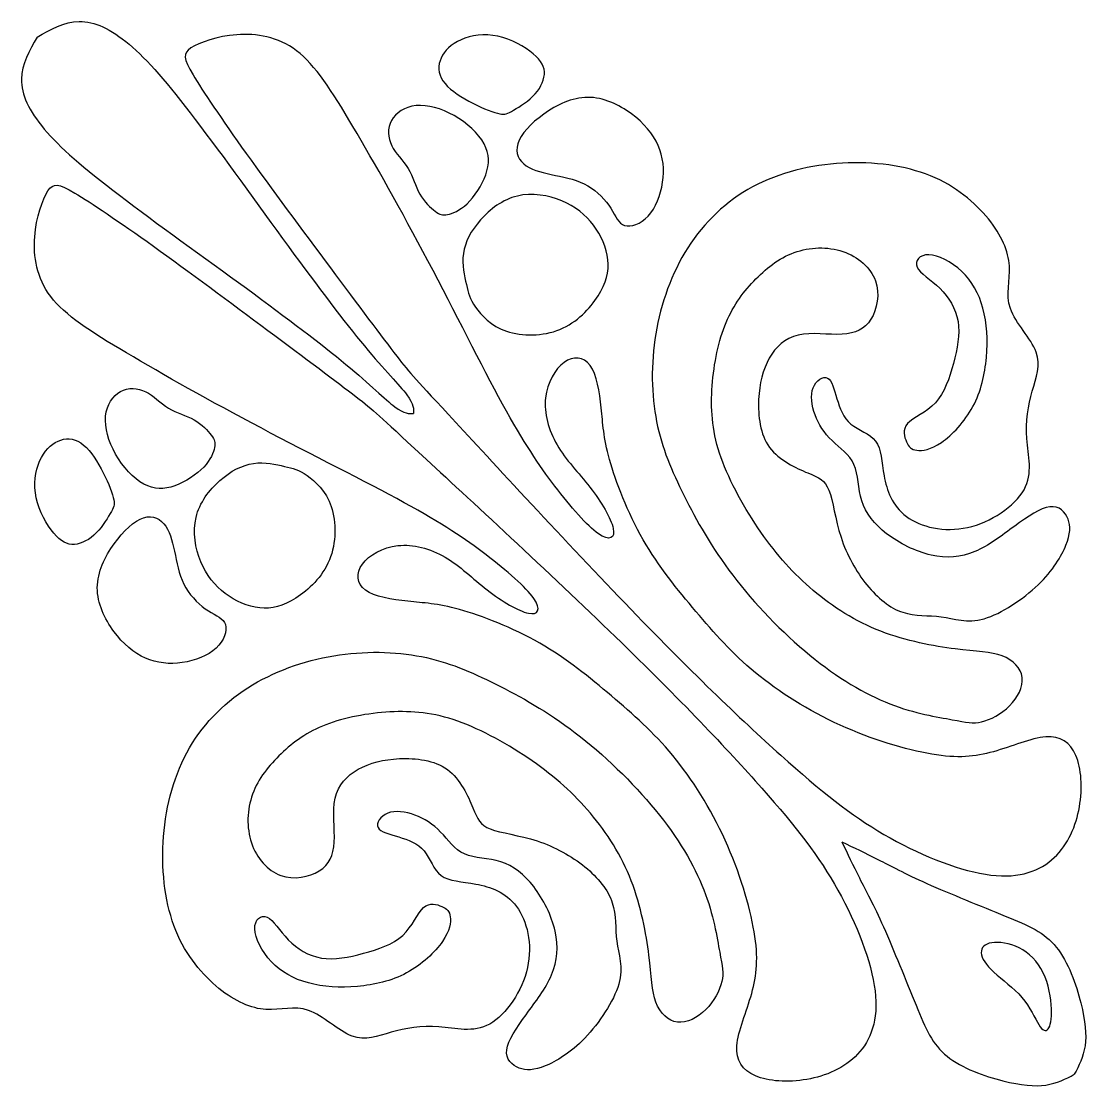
# Model space of a CAD drawing. Header units: millimetres. Extents: x 183 to 445, y 12 to 405.
# Drawn here: x 183.49 to 214.53, y 110.44 to 141.48 of the extents above; entities that cross this region are included whole.
import ezdxf

# ---------------------------------------------------------------- set-up
doc = ezdxf.new("R2010")
doc.units = ezdxf.units.MM
doc.layers.add('Default', color=7, linetype='Continuous')
doc.layers.add('DV1_Layer_1', color=7, linetype='Continuous')

# ---------------------------------------------------------------- blocks, each defined once
blk = doc.blocks.new('SE')
at = {"layer": 'DV1_Layer_1', "color": 7, "linetype": 'Continuous'}
for points, knots in [([(183.951, 141.022), (184.345, 141.248), (184.739, 141.474), (185.176, 141.478), (185.614, 141.483), (186.095, 141.267), (186.63, 140.816), (187.165, 140.365), (187.754, 139.68), (188.559, 138.622), (189.364, 137.565), (190.386, 136.134), (191.27, 134.926), (192.153, 133.718), (192.898, 132.732), (193.487, 132.023), (194.076, 131.314), (194.509, 130.881), (194.721, 130.6), (194.932, 130.319), (194.922, 130.189), (194.913, 130.059)], [0, 0, 0, 0, 0.125, 0.125, 0.125, 0.25, 0.25, 0.25, 0.375, 0.375, 0.375, 0.5, 0.5, 0.5, 0.625, 0.625, 0.625, 0.75, 0.75, 0.75, 1, 1, 1, 1]), ([(183.951, 141.022), (183.725, 140.628), (183.499, 140.233), (183.494, 139.796), (183.489, 139.358), (183.706, 138.877), (184.156, 138.343), (184.607, 137.808), (185.292, 137.219), (186.35, 136.413), (187.408, 135.608), (188.838, 134.586), (190.046, 133.703), (191.254, 132.819), (192.24, 132.074), (192.949, 131.485), (193.658, 130.896), (194.091, 130.463), (194.372, 130.252), (194.653, 130.04), (194.783, 130.05), (194.913, 130.059)], [0, 0, 0, 0, 0.125, 0.125, 0.125, 0.25, 0.25, 0.25, 0.375, 0.375, 0.375, 0.5, 0.5, 0.5, 0.625, 0.625, 0.625, 0.75, 0.75, 0.75, 1, 1, 1, 1]), ([(194.427, 131.73), (194.013, 132.264), (193.305, 133.213), (192.495, 134.301), (191.684, 135.389), (190.771, 136.615), (190.043, 137.631), (189.316, 138.646), (188.775, 139.452), (188.493, 139.926), (188.21, 140.401), (188.186, 140.545), (188.433, 140.708), (188.679, 140.87), (189.196, 141.05), (189.767, 141.093), (190.338, 141.135), (190.963, 141.039), (191.51, 140.624), (192.057, 140.209), (192.526, 139.476), (193.151, 138.418), (193.776, 137.36), (194.557, 135.978), (195.338, 134.5), (196.12, 133.021), (196.901, 131.446), (197.514, 130.329), (198.127, 129.211), (198.572, 128.55), (199.034, 127.942), (199.497, 127.335), (199.978, 126.782), (200.303, 126.554), (200.627, 126.326), (200.796, 126.422), (200.735, 126.71), (200.675, 126.999), (200.387, 127.48), (200.056, 127.906), (199.726, 128.333), (199.353, 128.706), (199.101, 129.139), (198.848, 129.571), (198.716, 130.064), (198.764, 130.509), (198.812, 130.953), (199.041, 131.35), (199.305, 131.543), (199.569, 131.735), (199.87, 131.723), (200.062, 131.458), (200.254, 131.194), (200.339, 130.677), (200.387, 130.22), (200.435, 129.764), (200.447, 129.367), (200.808, 128.069), (201.156, 127.167), (201.607, 126.38), (202.058, 125.593), (202.61, 124.919), (203.145, 124.288), (203.68, 123.657), (204.197, 123.068), (205.567, 121.938), (206.421, 121.398), (207.346, 120.977), (208.272, 120.556), (209.27, 120.256), (210.021, 120.129), (210.772, 120.003), (211.277, 120.051), (211.812, 120.201), (212.347, 120.352), (212.912, 120.604), (213.338, 120.634), (213.765, 120.664), (214.054, 120.472), (214.216, 120.093), (214.378, 119.715), (214.414, 119.15), (214.318, 118.597), (214.222, 118.044), (213.994, 117.503), (213.585, 117.118), (213.176, 116.734), (212.587, 116.505), (210.892, 116.71), (209.786, 117.142), (208.807, 117.689), (207.827, 118.236), (206.974, 118.897), (205.832, 119.907), (204.69, 120.917), (203.26, 122.275), (201.42, 124.175), (199.579, 126.075), (197.33, 128.517), (196.145, 129.798), (194.96, 131.078), (194.84, 131.196), (194.427, 131.73)], [0, 0, 0, 0, 0.027778, 0.027778, 0.027778, 0.055556, 0.055556, 0.055556, 0.083333, 0.083333, 0.083333, 0.111111, 0.111111, 0.111111, 0.138889, 0.138889, 0.138889, 0.166667, 0.166667, 0.166667, 0.194444, 0.194444, 0.194444, 0.222222, 0.222222, 0.222222, 0.25, 0.25, 0.25, 0.277778, 0.277778, 0.277778, 0.305556, 0.305556, 0.305556, 0.333333, 0.333333, 0.333333, 0.361111, 0.361111, 0.361111, 0.388889, 0.388889, 0.388889, 0.416667, 0.416667, 0.416667, 0.444444, 0.444444, 0.444444, 0.472222, 0.472222, 0.472222, 0.5, 0.5, 0.5, 0.527778, 0.527778, 0.555556, 0.555556, 0.555556, 0.583333, 0.583333, 0.583333, 0.611111, 0.611111, 0.638889, 0.638889, 0.638889, 0.666667, 0.666667, 0.666667, 0.694444, 0.694444, 0.694444, 0.722222, 0.722222, 0.722222, 0.75, 0.75, 0.75, 0.777778, 0.777778, 0.777778, 0.805556, 0.805556, 0.805556, 0.833333, 0.833333, 0.861111, 0.861111, 0.861111, 0.888889, 0.888889, 0.888889, 0.916667, 0.916667, 0.916667, 0.944444, 0.944444, 0.944444, 1, 1, 1, 1]), ([(197.363, 138.804), (197.171, 138.858), (196.838, 138.987), (196.525, 139.155), (196.213, 139.323), (195.922, 139.531), (195.775, 139.75), (195.628, 139.969), (195.624, 140.2), (195.721, 140.413), (195.817, 140.626), (196.012, 140.822), (196.303, 140.948), (196.594, 141.074), (196.982, 141.131), (197.374, 141.048), (197.766, 140.966), (198.162, 140.744), (198.407, 140.538), (198.651, 140.332), (198.744, 140.143), (198.714, 139.723), (198.591, 139.491), (198.198, 139.104), (197.928, 138.948), (197.767, 138.859), (197.606, 138.771), (197.555, 138.75), (197.363, 138.804)], [0, 0, 0, 0, 0.090909, 0.090909, 0.090909, 0.181818, 0.181818, 0.181818, 0.272727, 0.272727, 0.272727, 0.363636, 0.363636, 0.363636, 0.454545, 0.454545, 0.454545, 0.545455, 0.545455, 0.545455, 0.636364, 0.636364, 0.727273, 0.727273, 0.818182, 0.818182, 0.818182, 1, 1, 1, 1]), ([(200.665, 136.034), (200.513, 136.266), (200.279, 136.525), (199.994, 136.69), (199.708, 136.855), (199.372, 136.927), (199.049, 136.995), (198.726, 137.062), (198.417, 137.125), (198.202, 137.271), (197.988, 137.416), (197.868, 137.645), (197.955, 137.918), (198.042, 138.191), (198.336, 138.51), (198.71, 138.778), (199.084, 139.047), (199.537, 139.266), (199.992, 139.268), (200.447, 139.269), (200.904, 139.053), (201.627, 138.522), (201.895, 138.206), (202.045, 137.867), (202.195, 137.528), (202.228, 137.164), (202.172, 136.793), (202.117, 136.422), (201.973, 136.044), (201.755, 135.808), (201.537, 135.573), (201.246, 135.48), (201.066, 135.537), (200.886, 135.594), (200.816, 135.801), (200.665, 136.034)], [0, 0, 0, 0, 0.076923, 0.076923, 0.076923, 0.153846, 0.153846, 0.153846, 0.230769, 0.230769, 0.230769, 0.307692, 0.307692, 0.307692, 0.384615, 0.384615, 0.384615, 0.461538, 0.461538, 0.461538, 0.538462, 0.538462, 0.615385, 0.615385, 0.615385, 0.692308, 0.692308, 0.692308, 0.769231, 0.769231, 0.769231, 0.846154, 0.846154, 0.846154, 1, 1, 1, 1]), ([(195.55, 135.948), (195.417, 136.047), (195.231, 136.221), (194.973, 136.678), (194.901, 136.96), (194.757, 137.197), (194.613, 137.434), (194.396, 137.627), (194.281, 137.859), (194.165, 138.092), (194.15, 138.365), (194.273, 138.591), (194.396, 138.816), (194.658, 138.993), (194.991, 139.026), (195.324, 139.059), (195.73, 138.948), (196.1, 138.736), (196.471, 138.525), (196.808, 138.212), (196.973, 137.912), (197.138, 137.612), (197.132, 137.323), (197.021, 137.014), (196.91, 136.705), (196.693, 136.375), (196.264, 135.963), (196.051, 135.882), (195.905, 135.853), (195.76, 135.825), (195.682, 135.849), (195.55, 135.948)], [0, 0, 0, 0, 0.083333, 0.083333, 0.166667, 0.166667, 0.166667, 0.25, 0.25, 0.25, 0.333333, 0.333333, 0.333333, 0.416667, 0.416667, 0.416667, 0.5, 0.5, 0.5, 0.583333, 0.583333, 0.583333, 0.666667, 0.666667, 0.666667, 0.75, 0.75, 0.833333, 0.833333, 0.833333, 1, 1, 1, 1]), ([(210.612, 121.135), (210.188, 121.21), (209.522, 121.312), (208.792, 121.597), (208.062, 121.883), (207.27, 122.351), (206.465, 123.012), (205.66, 123.672), (204.843, 124.525), (203.594, 126.159), (203.162, 126.94), (202.801, 127.66), (202.441, 128.381), (202.153, 129.042), (202, 129.819), (201.846, 130.597), (201.828, 131.492), (201.976, 132.378), (202.123, 133.263), (202.435, 134.14), (202.909, 134.885), (203.384, 135.63), (204.021, 136.242), (204.798, 136.66), (205.576, 137.077), (206.495, 137.299), (207.411, 137.35), (208.327, 137.401), (209.239, 137.281), (209.978, 136.981), (210.717, 136.681), (211.281, 136.2), (211.666, 135.726), (212.05, 135.251), (212.254, 134.783), (212.281, 134.354), (212.308, 133.924), (212.158, 133.534), (212.308, 133.113), (212.458, 132.692), (212.908, 132.241), (213.058, 131.847), (213.208, 131.453), (213.058, 131.115), (212.944, 130.706), (212.83, 130.297), (212.751, 129.816), (212.787, 129.323), (212.823, 128.829), (212.974, 128.321), (212.705, 127.836), (212.435, 127.35), (211.744, 126.886), (211.059, 126.736), (210.375, 126.585), (209.696, 126.747), (209.279, 127.057), (208.861, 127.366), (208.705, 127.822), (208.627, 128.237), (208.549, 128.651), (208.549, 129.024), (208.213, 129.48), (207.876, 129.564), (207.657, 129.747), (207.438, 129.93), (207.336, 130.212), (207.255, 130.486), (207.173, 130.759), (207.114, 131.023), (206.981, 131.089), (206.849, 131.155), (206.645, 131.023), (206.561, 130.807), (206.477, 130.591), (206.513, 130.291), (206.717, 129.738), (206.885, 129.486), (207.111, 129.267), (207.336, 129.047), (207.618, 128.861), (207.75, 128.567), (207.882, 128.273), (207.864, 127.87), (207.978, 127.51), (208.092, 127.15), (208.339, 126.831), (209.065, 126.273), (209.546, 126.033), (209.996, 125.931), (210.447, 125.829), (210.867, 125.865), (211.269, 126.033), (211.672, 126.201), (212.056, 126.501), (212.434, 126.777), (212.813, 127.054), (213.185, 127.306), (213.459, 127.339), (213.732, 127.372), (213.906, 127.186), (213.987, 126.979), (214.068, 126.771), (214.056, 126.543), (213.927, 126.222), (213.798, 125.9), (213.552, 125.486), (213.113, 125.066), (212.675, 124.645), (212.044, 124.219), (211.543, 124.078), (211.041, 123.937), (210.669, 124.081), (210.294, 124.132), (209.918, 124.183), (209.54, 124.141), (209.17, 124.264), (208.801, 124.387), (208.441, 124.675), (208.126, 125.063), (207.81, 125.45), (207.54, 125.937), (207.372, 126.453), (207.204, 126.97), (207.138, 127.516), (207.02, 127.819), (206.903, 128.123), (206.735, 128.183), (206.068, 128.465), (205.57, 128.687), (205.291, 129.069), (205.011, 129.45), (204.951, 129.99), (204.972, 130.462), (204.993, 130.933), (205.096, 131.336), (205.282, 131.666), (205.468, 131.996), (205.738, 132.255), (206.125, 132.342), (206.513, 132.429), (207.017, 132.345), (207.792, 132.387), (208.062, 132.513), (208.243, 132.801), (208.423, 133.089), (208.513, 133.54), (208.375, 133.924), (208.237, 134.308), (207.87, 134.627), (207.426, 134.777), (206.981, 134.927), (206.459, 134.909), (206.005, 134.744), (205.552, 134.579), (205.168, 134.266), (204.828, 133.909), (204.489, 133.552), (204.195, 133.149), (203.985, 132.609), (203.774, 132.068), (203.648, 131.39), (203.612, 130.741), (203.576, 130.092), (203.63, 129.474), (203.879, 128.768), (204.129, 128.062), (204.573, 127.27), (205.038, 126.6), (205.504, 125.931), (205.99, 125.384), (206.564, 124.901), (207.138, 124.417), (207.798, 123.997), (208.534, 123.711), (209.269, 123.426), (210.08, 123.276), (210.699, 123.198), (211.317, 123.12), (211.744, 123.114), (212.068, 122.994), (212.392, 122.874), (212.615, 122.639), (212.648, 122.366), (212.681, 122.093), (212.525, 121.781), (212.284, 121.54), (212.044, 121.3), (211.72, 121.132), (211.468, 121.072), (211.215, 121.012), (211.035, 121.06), (210.612, 121.135)], [0, 0, 0, 0, 0.014925, 0.014925, 0.014925, 0.029851, 0.029851, 0.029851, 0.044776, 0.044776, 0.059701, 0.059701, 0.059701, 0.074627, 0.074627, 0.074627, 0.089552, 0.089552, 0.089552, 0.104478, 0.104478, 0.104478, 0.119403, 0.119403, 0.119403, 0.134328, 0.134328, 0.134328, 0.149254, 0.149254, 0.149254, 0.164179, 0.164179, 0.164179, 0.179104, 0.179104, 0.179104, 0.19403, 0.19403, 0.19403, 0.208955, 0.208955, 0.208955, 0.223881, 0.223881, 0.223881, 0.238806, 0.238806, 0.238806, 0.253731, 0.253731, 0.253731, 0.268657, 0.268657, 0.268657, 0.283582, 0.283582, 0.283582, 0.298507, 0.298507, 0.298507, 0.313433, 0.313433, 0.328358, 0.328358, 0.328358, 0.343284, 0.343284, 0.343284, 0.358209, 0.358209, 0.358209, 0.373134, 0.373134, 0.373134, 0.38806, 0.38806, 0.402985, 0.402985, 0.402985, 0.41791, 0.41791, 0.41791, 0.432836, 0.432836, 0.432836, 0.447761, 0.447761, 0.462687, 0.462687, 0.462687, 0.477612, 0.477612, 0.477612, 0.492537, 0.492537, 0.492537, 0.507463, 0.507463, 0.507463, 0.522388, 0.522388, 0.522388, 0.537313, 0.537313, 0.537313, 0.552239, 0.552239, 0.552239, 0.567164, 0.567164, 0.567164, 0.58209, 0.58209, 0.58209, 0.597015, 0.597015, 0.597015, 0.61194, 0.61194, 0.61194, 0.626866, 0.626866, 0.626866, 0.641791, 0.641791, 0.641791, 0.656716, 0.656716, 0.671642, 0.671642, 0.671642, 0.686567, 0.686567, 0.686567, 0.701493, 0.701493, 0.701493, 0.716418, 0.716418, 0.716418, 0.731343, 0.731343, 0.746269, 0.746269, 0.746269, 0.761194, 0.761194, 0.761194, 0.776119, 0.776119, 0.776119, 0.791045, 0.791045, 0.791045, 0.80597, 0.80597, 0.80597, 0.820896, 0.820896, 0.820896, 0.835821, 0.835821, 0.835821, 0.850746, 0.850746, 0.850746, 0.865672, 0.865672, 0.865672, 0.880597, 0.880597, 0.880597, 0.895522, 0.895522, 0.895522, 0.910448, 0.910448, 0.910448, 0.925373, 0.925373, 0.925373, 0.940299, 0.940299, 0.940299, 0.955224, 0.955224, 0.955224, 0.970149, 0.970149, 0.970149, 1, 1, 1, 1]), ([(193.242, 130.546), (192.709, 130.959), (191.759, 131.667), (190.671, 132.478), (189.583, 133.288), (188.357, 134.202), (187.342, 134.929), (186.326, 135.656), (185.52, 136.197), (185.046, 136.479), (184.571, 136.762), (184.427, 136.786), (184.264, 136.54), (184.102, 136.293), (183.922, 135.776), (183.88, 135.205), (183.838, 134.634), (183.934, 134.009), (184.348, 133.462), (184.763, 132.915), (185.496, 132.447), (187.612, 131.197), (188.994, 130.415), (190.473, 129.634), (191.951, 128.853), (193.526, 128.071), (194.644, 127.458), (195.762, 126.845), (196.423, 126.4), (197.03, 125.938), (197.637, 125.475), (198.19, 124.994), (198.418, 124.67), (198.647, 124.345), (198.55, 124.177), (198.262, 124.237), (197.973, 124.297), (197.492, 124.585), (197.066, 124.916), (196.639, 125.247), (196.267, 125.619), (195.834, 125.872), (195.401, 126.124), (194.908, 126.256), (194.463, 126.208), (194.019, 126.16), (193.622, 125.932), (193.237, 125.403), (193.249, 125.102), (193.778, 124.718), (194.295, 124.634), (194.752, 124.585), (195.209, 124.537), (195.605, 124.525), (196.255, 124.345), (196.904, 124.165), (197.805, 123.816), (199.38, 122.915), (200.053, 122.362), (200.684, 121.827), (201.315, 121.292), (201.904, 120.775), (202.469, 120.09), (203.034, 119.405), (203.575, 118.551), (203.995, 117.626), (204.416, 116.7), (204.717, 115.702), (204.843, 114.951), (204.969, 114.2), (204.921, 113.695), (204.771, 113.16), (204.621, 112.626), (204.368, 112.061), (204.338, 111.634), (204.308, 111.207), (204.5, 110.919), (204.879, 110.756), (205.258, 110.594), (205.822, 110.558), (206.376, 110.654), (206.928, 110.75), (207.469, 110.979), (207.854, 111.387), (208.239, 111.796), (208.467, 112.385), (208.365, 113.232), (208.263, 114.08), (207.83, 115.186), (207.283, 116.165), (206.736, 117.145), (206.075, 117.999), (205.065, 119.14), (204.056, 120.282), (202.697, 121.713), (200.797, 123.553), (198.897, 125.393), (196.455, 127.643), (195.175, 128.827), (193.894, 130.012), (193.776, 130.132), (193.242, 130.546)], [0, 0, 0, 0, 0.027778, 0.027778, 0.027778, 0.055556, 0.055556, 0.055556, 0.083333, 0.083333, 0.083333, 0.111111, 0.111111, 0.111111, 0.138889, 0.138889, 0.138889, 0.166667, 0.166667, 0.166667, 0.194444, 0.194444, 0.222222, 0.222222, 0.222222, 0.25, 0.25, 0.25, 0.277778, 0.277778, 0.277778, 0.305556, 0.305556, 0.305556, 0.333333, 0.333333, 0.333333, 0.361111, 0.361111, 0.361111, 0.388889, 0.388889, 0.388889, 0.416667, 0.416667, 0.416667, 0.444444, 0.444444, 0.472222, 0.472222, 0.5, 0.5, 0.5, 0.527778, 0.527778, 0.527778, 0.555556, 0.555556, 0.583333, 0.583333, 0.583333, 0.611111, 0.611111, 0.611111, 0.638889, 0.638889, 0.638889, 0.666667, 0.666667, 0.666667, 0.694444, 0.694444, 0.694444, 0.722222, 0.722222, 0.722222, 0.75, 0.75, 0.75, 0.777778, 0.777778, 0.777778, 0.805556, 0.805556, 0.805556, 0.833333, 0.833333, 0.833333, 0.861111, 0.861111, 0.861111, 0.888889, 0.888889, 0.888889, 0.916667, 0.916667, 0.916667, 0.944444, 0.944444, 0.944444, 1, 1, 1, 1]), ([(196.458, 133.815), (196.399, 134.062), (196.321, 134.386), (196.369, 134.717), (196.417, 135.047), (196.591, 135.384), (196.866, 135.694), (197.141, 136.005), (197.516, 136.29), (197.943, 136.393), (198.369, 136.495), (198.847, 136.414), (199.237, 136.251), (199.627, 136.089), (199.931, 135.846), (200.16, 135.544), (200.39, 135.243), (200.546, 134.882), (200.581, 134.535), (200.615, 134.188), (200.528, 133.855), (200.294, 133.486), (200.06, 133.116), (199.678, 132.711), (198.687, 132.303), (198.078, 132.3), (197.627, 132.453), (197.177, 132.606), (196.886, 132.915), (196.721, 133.155), (196.555, 133.396), (196.516, 133.567), (196.458, 133.815)], [0, 0, 0, 0, 0.083333, 0.083333, 0.083333, 0.166667, 0.166667, 0.166667, 0.25, 0.25, 0.25, 0.333333, 0.333333, 0.333333, 0.416667, 0.416667, 0.416667, 0.5, 0.5, 0.5, 0.583333, 0.583333, 0.583333, 0.666667, 0.666667, 0.75, 0.75, 0.75, 0.833333, 0.833333, 0.833333, 1, 1, 1, 1]), ([(209.281, 129.228), (209.215, 129.373), (209.151, 129.583), (209.312, 129.76), (209.472, 129.938), (209.857, 130.081), (210.122, 130.369), (210.387, 130.657), (210.531, 131.089), (210.645, 131.516), (210.759, 131.942), (210.843, 132.363), (210.719, 133.115), (210.511, 133.448), (210.25, 133.703), (209.988, 133.958), (209.674, 134.136), (209.592, 134.319), (209.51, 134.501), (209.66, 134.687), (209.93, 134.681), (210.2, 134.675), (210.591, 134.477), (210.889, 134.196), (211.186, 133.915), (211.392, 133.552), (211.624, 132.689), (211.651, 132.189), (211.609, 131.692), (211.566, 131.195), (211.454, 130.701), (210.975, 129.816), (210.609, 129.426), (210.299, 129.213), (209.99, 129), (209.738, 128.963), (209.577, 128.984), (209.417, 129.005), (209.347, 129.084), (209.281, 129.228)], [0, 0, 0, 0, 0.066667, 0.066667, 0.066667, 0.133333, 0.133333, 0.133333, 0.2, 0.2, 0.2, 0.266667, 0.266667, 0.333333, 0.333333, 0.333333, 0.4, 0.4, 0.4, 0.466667, 0.466667, 0.466667, 0.533333, 0.533333, 0.533333, 0.6, 0.6, 0.666667, 0.666667, 0.666667, 0.733333, 0.733333, 0.8, 0.8, 0.8, 0.866667, 0.866667, 0.866667, 1, 1, 1, 1]), ([(189.024, 129.423), (188.925, 129.555), (188.751, 129.741), (188.523, 129.87), (188.295, 129.999), (188.012, 130.071), (187.775, 130.216), (187.538, 130.36), (187.346, 130.576), (187.113, 130.692), (186.88, 130.807), (186.607, 130.822), (186.382, 130.699), (186.156, 130.576), (185.979, 130.315), (185.946, 129.981), (185.913, 129.648), (186.024, 129.243), (186.236, 128.872), (186.448, 128.501), (186.76, 128.164), (187.06, 127.999), (187.361, 127.834), (187.649, 127.84), (187.958, 127.951), (188.268, 128.062), (188.598, 128.279), (188.803, 128.493), (189.009, 128.708), (189.09, 128.921), (189.119, 129.067), (189.147, 129.213), (189.123, 129.291), (189.024, 129.423)], [0, 0, 0, 0, 0.083333, 0.083333, 0.083333, 0.166667, 0.166667, 0.166667, 0.25, 0.25, 0.25, 0.333333, 0.333333, 0.333333, 0.416667, 0.416667, 0.416667, 0.5, 0.5, 0.5, 0.583333, 0.583333, 0.583333, 0.666667, 0.666667, 0.666667, 0.75, 0.75, 0.75, 0.833333, 0.833333, 0.833333, 1, 1, 1, 1]), ([(186.169, 127.609), (186.114, 127.801), (185.985, 128.135), (185.817, 128.447), (185.649, 128.759), (185.442, 129.051), (185.223, 129.198), (185.003, 129.345), (184.772, 129.348), (184.559, 129.252), (184.346, 129.156), (184.151, 128.96), (184.024, 128.669), (183.898, 128.378), (183.841, 127.99), (183.924, 127.599), (184.006, 127.207), (184.229, 126.81), (184.434, 126.565), (184.64, 126.321), (184.829, 126.228), (185.039, 126.243), (185.25, 126.258), (185.481, 126.381), (185.675, 126.577), (185.868, 126.774), (186.024, 127.045), (186.113, 127.205), (186.201, 127.366), (186.223, 127.417), (186.169, 127.609)], [0, 0, 0, 0, 0.090909, 0.090909, 0.090909, 0.181818, 0.181818, 0.181818, 0.272727, 0.272727, 0.272727, 0.363636, 0.363636, 0.363636, 0.454545, 0.454545, 0.454545, 0.545455, 0.545455, 0.545455, 0.636364, 0.636364, 0.636364, 0.727273, 0.727273, 0.727273, 0.818182, 0.818182, 0.818182, 1, 1, 1, 1]), ([(191.158, 128.515), (190.91, 128.573), (190.586, 128.651), (190.255, 128.603), (189.925, 128.555), (189.589, 128.381), (188.967, 127.831), (188.682, 127.456), (188.478, 126.603), (188.559, 126.126), (188.721, 125.735), (188.883, 125.345), (189.126, 125.042), (189.428, 124.812), (189.73, 124.582), (190.09, 124.426), (190.437, 124.392), (190.784, 124.357), (191.117, 124.444), (191.486, 124.678), (191.856, 124.912), (192.261, 125.294), (192.465, 125.789), (192.67, 126.285), (192.673, 126.894), (192.519, 127.345), (192.366, 127.795), (192.057, 128.086), (191.817, 128.252), (191.577, 128.417), (191.406, 128.456), (191.158, 128.515)], [0, 0, 0, 0, 0.083333, 0.083333, 0.083333, 0.166667, 0.166667, 0.25, 0.25, 0.333333, 0.333333, 0.333333, 0.416667, 0.416667, 0.416667, 0.5, 0.5, 0.5, 0.583333, 0.583333, 0.583333, 0.666667, 0.666667, 0.666667, 0.75, 0.75, 0.75, 0.833333, 0.833333, 0.833333, 1, 1, 1, 1]), ([(188.939, 124.308), (188.706, 124.459), (188.448, 124.693), (188.282, 124.979), (188.117, 125.264), (188.045, 125.6), (187.978, 125.923), (187.91, 126.246), (187.847, 126.555), (187.701, 126.77), (187.556, 126.985), (187.328, 127.105), (187.054, 127.018), (186.781, 126.93), (186.463, 126.636), (186.194, 126.262), (185.925, 125.888), (185.706, 125.435), (185.704, 124.98), (185.703, 124.525), (185.919, 124.069), (186.185, 123.707), (186.451, 123.345), (186.766, 123.078), (187.445, 122.778), (187.808, 122.745), (188.179, 122.8), (188.55, 122.856), (188.928, 123), (189.164, 123.217), (189.4, 123.435), (189.493, 123.726), (189.435, 123.907), (189.379, 124.087), (189.171, 124.156), (188.939, 124.308)], [0, 0, 0, 0, 0.076923, 0.076923, 0.076923, 0.153846, 0.153846, 0.153846, 0.230769, 0.230769, 0.230769, 0.307692, 0.307692, 0.307692, 0.384615, 0.384615, 0.384615, 0.461538, 0.461538, 0.461538, 0.538462, 0.538462, 0.538462, 0.615385, 0.615385, 0.692308, 0.692308, 0.692308, 0.769231, 0.769231, 0.769231, 0.846154, 0.846154, 0.846154, 1, 1, 1, 1]), ([(203.837, 114.36), (203.762, 114.784), (203.66, 115.45), (203.375, 116.18), (203.09, 116.91), (202.621, 117.703), (201.961, 118.507), (201.3, 119.312), (200.447, 120.129), (198.814, 121.378), (198.033, 121.811), (197.312, 122.171), (196.591, 122.531), (195.931, 122.82), (195.153, 122.973), (194.375, 123.126), (193.48, 123.144), (192.595, 122.997), (191.709, 122.85), (190.832, 122.537), (190.087, 122.063), (189.343, 121.588), (188.73, 120.952), (188.313, 120.174), (187.895, 119.396), (187.673, 118.477), (187.622, 117.562), (187.571, 116.646), (187.691, 115.733), (188.292, 114.255), (188.772, 113.691), (189.246, 113.306), (189.721, 112.922), (190.189, 112.718), (191.048, 112.664), (191.439, 112.814), (191.859, 112.664), (192.28, 112.514), (192.731, 112.065), (193.125, 111.915), (193.52, 111.764), (193.857, 111.914), (194.266, 112.028), (194.675, 112.142), (195.156, 112.221), (195.65, 112.185), (196.144, 112.149), (196.651, 111.998), (197.137, 112.268), (197.622, 112.537), (198.086, 113.228), (198.237, 113.913), (198.387, 114.598), (198.225, 115.276), (197.606, 116.111), (197.15, 116.267), (196.735, 116.345), (196.321, 116.424), (195.949, 116.424), (195.721, 116.592), (195.492, 116.76), (195.408, 117.096), (195.225, 117.315), (195.042, 117.535), (194.76, 117.637), (194.487, 117.718), (194.213, 117.799), (193.949, 117.859), (193.883, 117.991), (193.817, 118.123), (193.949, 118.327), (194.381, 118.495), (194.682, 118.459), (194.958, 118.357), (195.234, 118.255), (195.486, 118.087), (195.706, 117.862), (195.925, 117.637), (196.111, 117.354), (196.405, 117.222), (196.699, 117.09), (197.102, 117.108), (197.462, 116.994), (197.823, 116.88), (198.141, 116.634), (198.42, 116.27), (198.699, 115.907), (198.94, 115.426), (199.144, 114.526), (199.108, 114.105), (198.94, 113.703), (198.771, 113.301), (198.471, 112.916), (197.919, 112.159), (197.667, 111.787), (197.633, 111.514), (197.6, 111.241), (197.787, 111.066), (197.994, 110.985), (198.201, 110.904), (198.429, 110.916), (198.75, 111.045), (199.072, 111.175), (199.486, 111.421), (199.907, 111.859), (200.327, 112.297), (200.753, 112.928), (200.895, 113.43), (201.036, 113.931), (200.892, 114.303), (200.841, 114.679), (200.789, 115.054), (200.831, 115.433), (200.585, 116.171), (200.297, 116.532), (199.91, 116.847), (199.522, 117.162), (199.036, 117.432), (198.519, 117.601), (198.003, 117.769), (197.456, 117.835), (197.153, 117.952), (196.85, 118.069), (196.79, 118.237), (196.648, 118.57), (196.507, 118.904), (196.285, 119.402), (195.904, 119.682), (195.522, 119.961), (194.982, 120.021), (194.511, 120), (194.039, 119.979), (193.637, 119.877), (193.306, 119.69), (192.976, 119.504), (192.718, 119.234), (192.631, 118.847), (192.544, 118.459), (192.628, 117.955), (192.607, 117.568), (192.586, 117.18), (192.46, 116.91), (192.171, 116.73), (191.883, 116.55), (191.433, 116.46), (191.048, 116.598), (190.664, 116.736), (190.345, 117.102), (190.195, 117.546), (190.045, 117.991), (190.063, 118.514), (190.228, 118.967), (190.393, 119.42), (190.706, 119.805), (191.42, 120.483), (191.823, 120.778), (192.363, 120.988), (192.904, 121.198), (193.582, 121.324), (194.231, 121.36), (194.88, 121.396), (195.498, 121.342), (196.91, 120.844), (197.703, 120.399), (198.372, 119.934), (199.042, 119.468), (199.588, 118.982), (200.072, 118.408), (200.555, 117.835), (200.976, 117.174), (201.261, 116.439), (201.546, 115.703), (201.696, 114.892), (201.774, 114.273), (201.852, 113.655), (201.858, 113.228), (201.979, 112.904), (202.099, 112.58), (202.333, 112.358), (202.606, 112.325), (202.879, 112.291), (203.192, 112.448), (203.432, 112.688), (203.672, 112.928), (203.84, 113.252), (203.9, 113.505), (203.96, 113.757), (203.913, 113.937), (203.837, 114.36)], [0, 0, 0, 0, 0.014925, 0.014925, 0.014925, 0.029851, 0.029851, 0.029851, 0.044776, 0.044776, 0.059701, 0.059701, 0.059701, 0.074627, 0.074627, 0.074627, 0.089552, 0.089552, 0.089552, 0.104478, 0.104478, 0.104478, 0.119403, 0.119403, 0.119403, 0.134328, 0.134328, 0.134328, 0.149254, 0.149254, 0.164179, 0.164179, 0.164179, 0.179104, 0.179104, 0.19403, 0.19403, 0.19403, 0.208955, 0.208955, 0.208955, 0.223881, 0.223881, 0.223881, 0.238806, 0.238806, 0.238806, 0.253731, 0.253731, 0.253731, 0.268657, 0.268657, 0.268657, 0.283582, 0.283582, 0.298507, 0.298507, 0.298507, 0.313433, 0.313433, 0.313433, 0.328358, 0.328358, 0.328358, 0.343284, 0.343284, 0.343284, 0.358209, 0.358209, 0.358209, 0.373134, 0.373134, 0.38806, 0.38806, 0.38806, 0.402985, 0.402985, 0.402985, 0.41791, 0.41791, 0.41791, 0.432836, 0.432836, 0.432836, 0.447761, 0.447761, 0.447761, 0.462687, 0.462687, 0.477612, 0.477612, 0.477612, 0.492537, 0.492537, 0.507463, 0.507463, 0.507463, 0.522388, 0.522388, 0.522388, 0.537313, 0.537313, 0.537313, 0.552239, 0.552239, 0.552239, 0.567164, 0.567164, 0.567164, 0.58209, 0.58209, 0.58209, 0.597015, 0.597015, 0.61194, 0.61194, 0.61194, 0.626866, 0.626866, 0.626866, 0.641791, 0.641791, 0.641791, 0.656716, 0.656716, 0.656716, 0.671642, 0.671642, 0.671642, 0.686567, 0.686567, 0.686567, 0.701493, 0.701493, 0.701493, 0.716418, 0.716418, 0.716418, 0.731343, 0.731343, 0.731343, 0.746269, 0.746269, 0.746269, 0.761194, 0.761194, 0.761194, 0.776119, 0.776119, 0.776119, 0.791045, 0.791045, 0.791045, 0.80597, 0.80597, 0.820896, 0.820896, 0.820896, 0.835821, 0.835821, 0.835821, 0.850746, 0.850746, 0.865672, 0.865672, 0.865672, 0.880597, 0.880597, 0.880597, 0.895522, 0.895522, 0.895522, 0.910448, 0.910448, 0.910448, 0.925373, 0.925373, 0.925373, 0.940299, 0.940299, 0.940299, 0.955224, 0.955224, 0.955224, 0.970149, 0.970149, 0.970149, 1, 1, 1, 1]), ([(207.396, 117.577), (207.738, 117.414), (208.08, 117.252), (208.45, 117.063), (208.819, 116.874), (209.215, 116.658), (209.876, 116.363), (210.537, 116.069), (211.462, 115.697), (212.152, 115.414), (212.843, 115.132), (213.299, 114.94), (213.645, 114.511), (213.99, 114.081), (214.224, 113.415), (214.494, 112.351), (214.531, 111.955), (214.482, 111.631), (214.434, 111.307), (214.302, 111.054), (214.17, 110.802)], [0, 0, 0, 0, 0.125, 0.125, 0.125, 0.25, 0.25, 0.25, 0.375, 0.375, 0.375, 0.5, 0.5, 0.5, 0.625, 0.625, 0.75, 0.75, 0.75, 1, 1, 1, 1]), ([(207.396, 117.577), (207.558, 117.234), (207.72, 116.892), (208.098, 116.153), (208.315, 115.757), (208.609, 115.096), (208.903, 114.435), (209.275, 113.511), (209.558, 112.82), (209.84, 112.129), (210.032, 111.673), (210.462, 111.328), (210.891, 110.982), (211.558, 110.748), (212.621, 110.478), (213.017, 110.442), (213.341, 110.49), (213.666, 110.538), (213.918, 110.67), (214.17, 110.802)], [0, 0, 0, 0, 0.125, 0.125, 0.25, 0.25, 0.25, 0.375, 0.375, 0.375, 0.5, 0.5, 0.5, 0.625, 0.625, 0.75, 0.75, 0.75, 1, 1, 1, 1]), ([(195.744, 115.691), (195.6, 115.758), (195.389, 115.821), (195.212, 115.661), (195.034, 115.5), (194.891, 115.115), (194.603, 114.85), (194.315, 114.586), (193.883, 114.442), (193.03, 114.213), (192.61, 114.129), (192.233, 114.191), (191.857, 114.253), (191.524, 114.461), (191.269, 114.723), (191.014, 114.984), (190.836, 115.298), (190.654, 115.38), (190.472, 115.463), (190.285, 115.312), (190.291, 115.042), (190.297, 114.772), (190.496, 114.381), (191.057, 113.786), (191.42, 113.581), (191.852, 113.464), (192.284, 113.348), (192.783, 113.321), (193.777, 113.406), (194.271, 113.518), (194.714, 113.758), (195.156, 113.997), (195.546, 114.363), (195.76, 114.673), (195.973, 114.982), (196.009, 115.234), (195.988, 115.395), (195.967, 115.556), (195.889, 115.625), (195.744, 115.691)], [0, 0, 0, 0, 0.066667, 0.066667, 0.066667, 0.133333, 0.133333, 0.133333, 0.2, 0.2, 0.266667, 0.266667, 0.266667, 0.333333, 0.333333, 0.333333, 0.4, 0.4, 0.4, 0.466667, 0.466667, 0.466667, 0.533333, 0.533333, 0.6, 0.6, 0.6, 0.666667, 0.666667, 0.733333, 0.733333, 0.733333, 0.8, 0.8, 0.8, 0.866667, 0.866667, 0.866667, 1, 1, 1, 1]), ([(213.137, 112.25), (213.023, 112.43), (212.885, 112.76), (212.645, 113.042), (212.404, 113.325), (212.062, 113.559), (211.828, 113.775), (211.594, 113.991), (211.468, 114.189), (211.459, 114.343), (211.45, 114.496), (211.558, 114.604), (211.765, 114.637), (211.972, 114.67), (212.278, 114.628), (212.561, 114.484), (212.843, 114.339), (213.101, 114.093), (213.263, 113.763), (213.426, 113.433), (213.492, 113.018), (213.504, 112.712), (213.516, 112.406), (213.474, 112.207), (213.407, 112.123), (213.341, 112.039), (213.251, 112.069), (213.137, 112.25)], [0, 0, 0, 0, 0.1, 0.1, 0.1, 0.2, 0.2, 0.2, 0.3, 0.3, 0.3, 0.4, 0.4, 0.4, 0.5, 0.5, 0.5, 0.6, 0.6, 0.6, 0.7, 0.7, 0.7, 0.8, 0.8, 0.8, 1, 1, 1, 1])]:
    blk.add_open_spline(points, degree=3, knots=knots, dxfattribs=at)

msp = doc.modelspace()

# ---------------------------------------------------------------- block references
at = {"layer": 'Default'}
msp.add_blockref('SE', (0, 0), dxfattribs=at)

doc.saveas('drawing.dxf')
